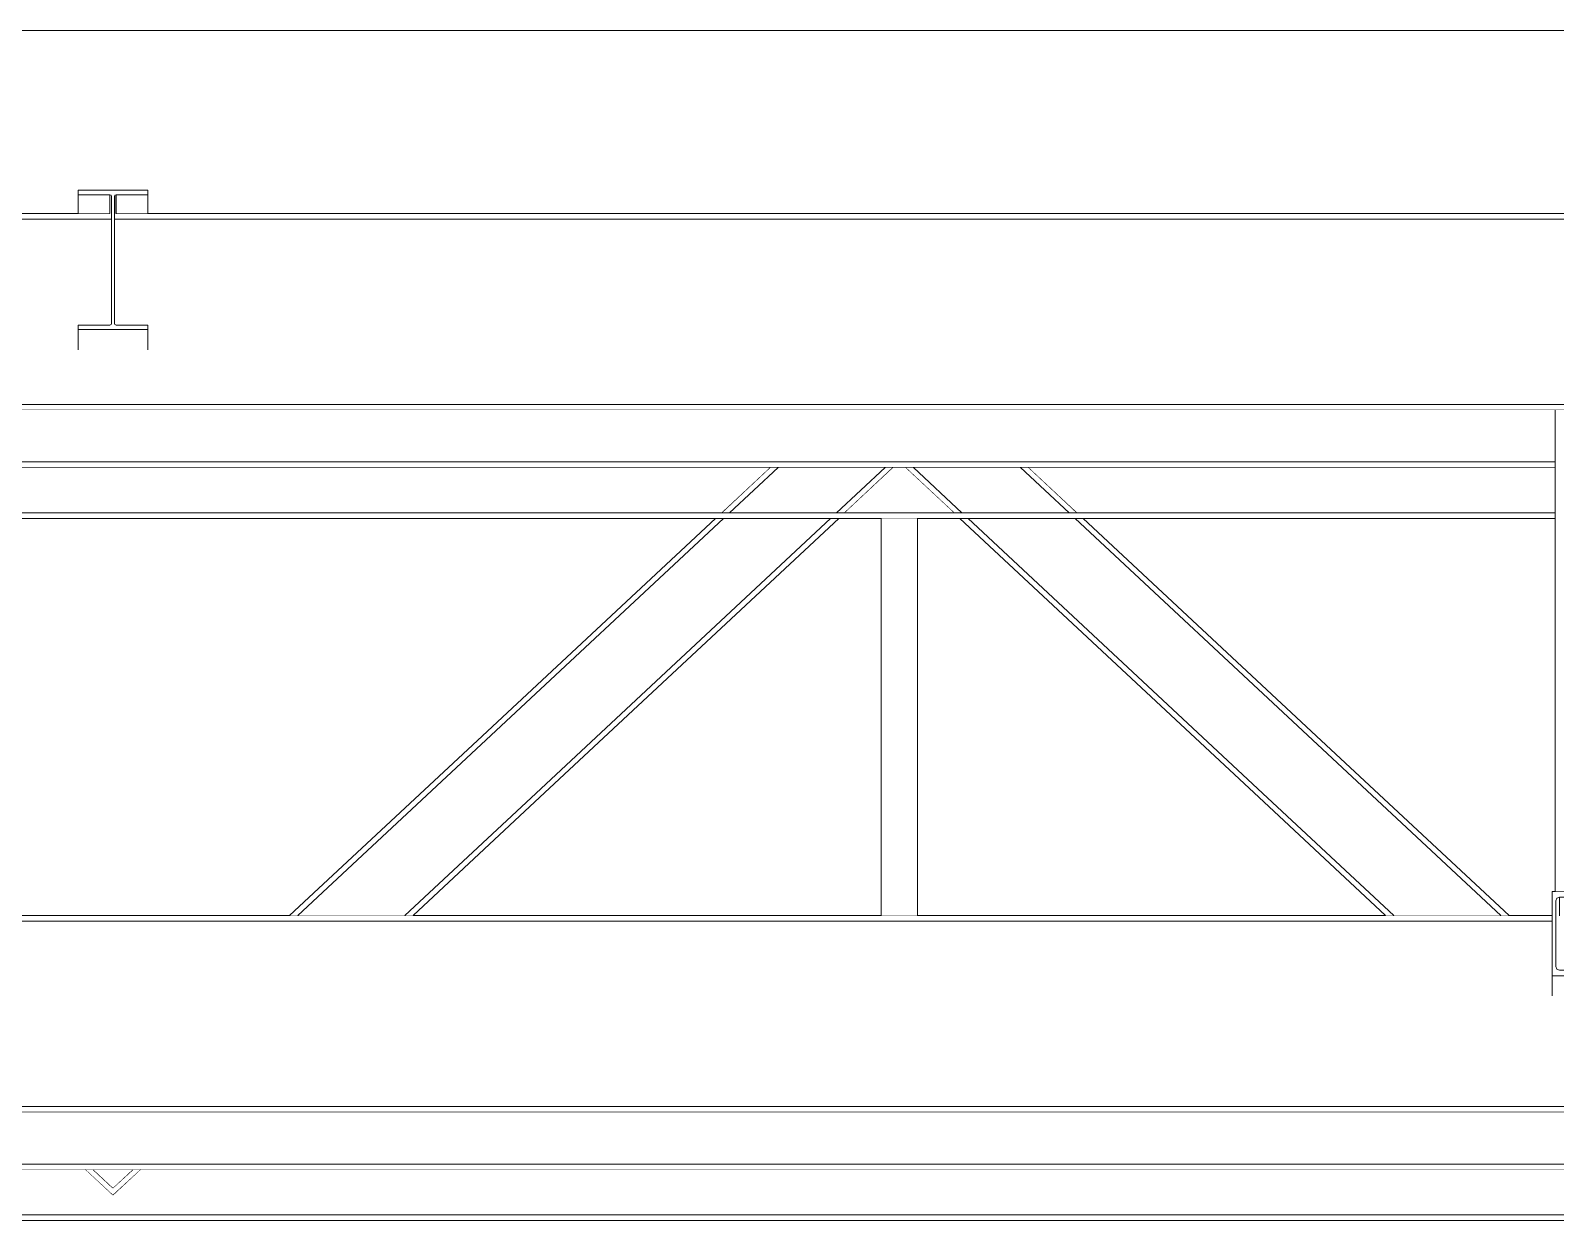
# Model space of a CAD drawing. Extents: x -3080 to 28500, y -1326 to 31609.
# Drawn here: x 19725.3 to 19996.8, y 28380.8 to 28592.6 of the extents above; entities that cross this region are included whole.
import ezdxf
from ezdxf.xclip import XClip

# ---------------------------------------------------------------- set-up
doc = ezdxf.new("R2010")
doc.units = 0
doc.header["$LTSCALE"] = 100
doc.header["$XCLIPFRAME"] = 2
doc.linetypes.add('188K-SM-07-F10-MECH-CR PIPE-Y2257103$0$X-S-FAB_SL ALL$0$Wipeout_Contour', pattern=[1, 0, -1])
for name, color, linetype in [('0-xref', 8, 'Continuous'), ('188K-SM-07-F10-MECH-CR PIPE-Y2257103$0$X-S-FAB_SL ALL$0$A-ROOF', 7, 'Continuous'), ('188K-SM-07-F10-MECH-CR PIPE-Y2257103$0$X-S-FAB_SL ALL$0$ASP_1', 1, 'Continuous'), ('188K-SM-07-F10-MECH-CR PIPE-Y2257103$0$X-S-FAB_SL ALL$0$Hattch', 7, 'Continuous'), ('188K-SM-07-F10-MECH-CR PIPE-Y2257103$0$X-S-FAB_SL ALL$0$S-TRUSS', 7, 'Continuous')]:
    doc.layers.add(name, color=color, linetype=linetype)

# ---------------------------------------------------------------- blocks, each defined once
blk = doc.blocks.new('188K-SM-07-F10-MECH-CR PIPE-Y2257103$0$X-S-FAB_SL ALL$0$剖面元素_439_3', base_point=(23061.26, -8263.06))
at = {"color": 254, "linetype": '188K-SM-07-F10-MECH-CR PIPE-Y2257103$0$X-S-FAB_SL ALL$0$Wipeout_Contour', "lineweight": 0, "ltscale": 3803858.743980569}
blk.add_wipeout([(38233.76, -6001.22), (38233.76, -6029.83), (38595.06, -6029.83), (38595.06, -6029.64), (38607.46, -6029.64), (38607.46, -6029.83), (39003.81, -6029.83), (39003.81, -6029.71), (39038.81, -6029.71), (39038.81, -6029.83), (39435.06, -6029.83), (39435.06, -6029.64), (39447.46, -6029.64), (39447.46, -6029.83), (39843.76, -6029.83), (39843.76, -6029.71), (39878.76, -6029.71), (39878.76, -6029.83), (40275.06, -6029.83), (40275.06, -6029.64), (40287.46, -6029.64), (40287.46, -6029.83), (40683.76, -6029.83), (40683.76, -6029.71), (40718.76, -6029.71), (40718.76, -6029.83), (41115.06, -6029.83), (41115.06, -6029.64), (41127.46, -6029.64), (41127.46, -6029.83), (41523.76, -6029.83), (41523.76, -6029.71), (41558.76, -6029.71), (41558.76, -6029.83), (41955.06, -6029.83), (41955.06, -6029.64), (41967.46, -6029.64), (41967.46, -6029.83), (42363.76, -6029.83), (42363.76, -6029.71), (42398.76, -6029.71), (42398.76, -6029.83), (42795.06, -6029.83), (42795.06, -6029.64), (42807.46, -6029.64), (42807.46, -6029.83), (43203.76, -6029.83), (43203.76, -6029.71), (43238.76, -6029.71), (43238.76, -6029.83), (43635.06, -6029.83), (43635.06, -6029.64), (43647.46, -6029.64), (43647.46, -6029.83), (44043.76, -6029.83), (44043.76, -6029.71), (44078.76, -6029.71), (44078.76, -6029.83), (44475.06, -6029.83), (44475.06, -6029.64), (44487.46, -6029.64), (44487.46, -6029.83), (44883.76, -6029.83), (44883.76, -6029.71), (44918.76, -6029.71), (44918.76, -6029.83), (45315.06, -6029.83), (45315.06, -6029.64), (45327.46, -6029.64), (45327.46, -6029.83), (45723.76, -6029.83), (45723.76, -6029.71), (45758.76, -6029.71), (45758.76, -6029.83), (46155.06, -6029.83), (46155.06, -6029.64), (46167.46, -6029.64), (46167.46, -6029.83), (46563.76, -6029.83), (46563.76, -6029.71), (46598.76, -6029.71), (46598.76, -6029.83), (46995.06, -6029.83), (46995.06, -6029.64), (47007.46, -6029.64), (47007.46, -6029.83), (47376.26, -6029.83), (47376.26, -6001.22)], dxfattribs=at).dxf.layer = '188K-SM-07-F10-MECH-CR PIPE-Y2257103$0$X-S-FAB_SL ALL$0$Hattch'
at = {"layer": '188K-SM-07-F10-MECH-CR PIPE-Y2257103$0$X-S-FAB_SL ALL$0$A-ROOF', "color": 6, "lineweight": 0}
blk.add_line((47418.76, -6001.22), (38233.76, -6001.22), dxfattribs=at)
blk = doc.blocks.new('188K-SM-07-F10-MECH-CR PIPE-Y2257103$0$X-S-FAB_SL ALL$0$剖面元素_763_3', base_point=(23061.26, -8263.06))
at = {"color": 254, "linetype": '188K-SM-07-F10-MECH-CR PIPE-Y2257103$0$X-S-FAB_SL ALL$0$Wipeout_Contour', "lineweight": 0, "ltscale": 344983.226971}
blk.add_wipeout([(42398.76, -6033.78), (42398.76, -6034.78), (42801.01, -6034.78), (42801.01, -6034.09), (42800.93, -6033.88), (42800.71, -6033.79), (42795.06, -6033.79), (42795.06, -6033.78)], dxfattribs=at).dxf.layer = '188K-SM-07-F10-MECH-CR PIPE-Y2257103$0$X-S-FAB_SL ALL$0$Hattch'
at = {"color": 254, "linetype": '188K-SM-07-F10-MECH-CR PIPE-Y2257103$0$X-S-FAB_SL ALL$0$Wipeout_Contour', "lineweight": 0, "ltscale": 346005.955938}
blk.add_wipeout([(42388.76, -6193.78), (43228.76, -6193.78), (43228.76, -6193.05), (43203.76, -6193.05), (43203.76, -6192.78), (42398.76, -6192.78), (42398.76, -6193.05), (42388.76, -6193.05)], dxfattribs=at).dxf.layer = '188K-SM-07-F10-MECH-CR PIPE-Y2257103$0$X-S-FAB_SL ALL$0$Hattch'
at = {"color": 254, "linetype": '188K-SM-07-F10-MECH-CR PIPE-Y2257103$0$X-S-FAB_SL ALL$0$Wipeout_Contour', "lineweight": 0, "ltscale": 346608.665863}
blk.add_wipeout([(42801.6, -6033.88), (42801.51, -6034.09), (42801.51, -6034.78), (43203.76, -6034.78), (43203.76, -6033.78), (42807.46, -6033.78), (42807.46, -6033.79), (42801.81, -6033.79)], dxfattribs=at).dxf.layer = '188K-SM-07-F10-MECH-CR PIPE-Y2257103$0$X-S-FAB_SL ALL$0$Hattch'
at = {"color": 254, "linetype": '188K-SM-07-F10-MECH-CR PIPE-Y2257103$0$X-S-FAB_SL ALL$0$Wipeout_Contour', "lineweight": 0, "ltscale": 1383802.994235166}
blk.add_wipeout([(42388.76, -6187.71), (42398.76, -6187.71), (42398.76, -6192.78), (43203.76, -6192.78), (43203.76, -6187.71), (43220.26, -6187.71), (43220.26, -6160.26), (43203.76, -6160.26), (43203.76, -6159.78), (43058.16, -6159.78), (43058.16, -6167.85), (43058.35, -6168.31), (43058.81, -6168.5), (43064.36, -6168.5), (43064.82, -6168.69), (43065.01, -6169.15), (43065.01, -6173.08), (43057.51, -6173.08), (43057.51, -6159.78), (42538.16, -6159.78), (42538.16, -6167.85), (42538.35, -6168.31), (42538.81, -6168.5), (42544.36, -6168.5), (42544.82, -6168.69), (42545.01, -6169.15), (42545.01, -6173.08), (42537.51, -6173.08), (42537.51, -6159.78), (42398.76, -6159.78), (42398.76, -6160.26), (42388.76, -6160.26)], dxfattribs=at).dxf.layer = '188K-SM-07-F10-MECH-CR PIPE-Y2257103$0$X-S-FAB_SL ALL$0$Hattch'
at = {"layer": '188K-SM-07-F10-MECH-CR PIPE-Y2257103$0$X-S-FAB_SL ALL$0$S-TRUSS', "color": 8, "lineweight": 0}
for p, q in [((42398.76, -6192.78), (43203.76, -6192.78)), ((42388.76, -6193.78), (43228.76, -6193.78))]:
    blk.add_line(p, q, dxfattribs=at)
at = {"color": 254, "linetype": '188K-SM-07-F10-MECH-CR PIPE-Y2257103$0$X-S-FAB_SL ALL$0$Wipeout_Contour', "lineweight": 0, "ltscale": 1037456.58757434}
blk.add_wipeout([(42388.76, -6035.28), (42388.76, -6062.73), (42398.76, -6062.73), (42398.76, -6067.78), (43203.76, -6067.78), (43203.76, -6062.73), (43220.26, -6062.73), (43220.26, -6035.28), (43203.76, -6035.28), (43203.76, -6034.78), (42801.51, -6034.78), (42801.51, -6053.35), (42801.6, -6053.56), (42801.81, -6053.65), (42807.46, -6053.65), (42807.46, -6058.04), (42795.06, -6058.04), (42795.06, -6053.65), (42800.71, -6053.65), (42800.93, -6053.56), (42801.01, -6053.35), (42801.01, -6034.78), (42398.76, -6034.78), (42398.76, -6035.28)], dxfattribs=at).dxf.layer = '188K-SM-07-F10-MECH-CR PIPE-Y2257103$0$X-S-FAB_SL ALL$0$Hattch'
at = {"color": 254, "linetype": '188K-SM-07-F10-MECH-CR PIPE-Y2257103$0$X-S-FAB_SL ALL$0$Wipeout_Contour', "lineweight": 0, "ltscale": 344897.164303}
blk.add_wipeout([(42538.16, -6159.78), (43057.51, -6159.78), (43057.51, -6158.78), (42544.51, -6158.78), (42544.36, -6158.84), (42538.81, -6158.84), (42538.35, -6159.03), (42538.16, -6159.49)], dxfattribs=at).dxf.layer = '188K-SM-07-F10-MECH-CR PIPE-Y2257103$0$X-S-FAB_SL ALL$0$Hattch'
at = {"layer": '188K-SM-07-F10-MECH-CR PIPE-Y2257103$0$X-S-FAB_SL ALL$0$S-TRUSS', "color": 8, "lineweight": 0}
for p, q in [((42795.06, -6033.78), (42398.76, -6033.78)), ((42801.01, -6034.78), (42398.76, -6034.78)), ((42800.71, -6033.78), (42795.06, -6033.78)), ((43203.76, -6034.78), (42801.51, -6034.78)), ((42807.46, -6033.78), (42801.81, -6033.78)), ((43203.76, -6033.78), (42807.46, -6033.78)), ((42538.16, -6159.78), (43057.51, -6159.78)), ((42544.51, -6158.78), (43057.51, -6158.78))]:
    blk.add_line(p, q, dxfattribs=at)
at = {"color": 254, "linetype": '188K-SM-07-F10-MECH-CR PIPE-Y2257103$0$X-S-FAB_SL ALL$0$Wipeout_Contour', "lineweight": 0, "ltscale": 345834.448403}
blk.add_wipeout([(42389.26, -6068.07), (42389.26, -6068.78), (43213.26, -6068.78), (43213.26, -6068.07), (43203.76, -6068.07), (43203.76, -6067.78), (42398.76, -6067.78), (42398.76, -6068.07)], dxfattribs=at).dxf.layer = '188K-SM-07-F10-MECH-CR PIPE-Y2257103$0$X-S-FAB_SL ALL$0$Hattch'
at = {"layer": '188K-SM-07-F10-MECH-CR PIPE-Y2257103$0$X-S-FAB_SL ALL$0$S-TRUSS', "color": 8, "lineweight": 0}
for p, q in [((43203.76, -6067.78), (42398.76, -6067.78)), ((43077.34, -6068.78), (42540.19, -6068.78))]:
    blk.add_line(p, q, dxfattribs=at)
blk = doc.blocks.new('188K-SM-07-F10-MECH-CR PIPE-Y2257103$0$X-S-FAB_SL ALL$0$剖面元素_766_3', base_point=(23061.26, -8263.06))
at = {"color": 254, "linetype": '188K-SM-07-F10-MECH-CR PIPE-Y2257103$0$X-S-FAB_SL ALL$0$Wipeout_Contour', "lineweight": 0, "ltscale": 172920.130461}
blk.add_wipeout([(43058.01, -6068.78), (42544.51, -6068.78), (42544.51, -6078.02), (43058.01, -6078.02)], dxfattribs=at).dxf.layer = '188K-SM-07-F10-MECH-CR PIPE-Y2257103$0$X-S-FAB_SL ALL$0$Hattch'
at = {"color": 254, "linetype": '188K-SM-07-F10-MECH-CR PIPE-Y2257103$0$X-S-FAB_SL ALL$0$Wipeout_Contour', "lineweight": 0, "ltscale": 346017.511139}
blk.add_wipeout([(42388.76, -6204.02), (43228.76, -6204.02), (43228.76, -6203.12), (43203.76, -6203.12), (43203.76, -6203.02), (42398.76, -6203.02), (42398.76, -6203.12), (42388.76, -6203.12)], dxfattribs=at).dxf.layer = '188K-SM-07-F10-MECH-CR PIPE-Y2257103$0$X-S-FAB_SL ALL$0$Hattch'
at = {"color": 254, "linetype": '188K-SM-07-F10-MECH-CR PIPE-Y2257103$0$X-S-FAB_SL ALL$0$Wipeout_Contour', "lineweight": 0, "ltscale": 172923.007702}
blk.add_wipeout([(42544.51, -6078.02), (42544.51, -6079.02), (43058.01, -6079.02), (43058.01, -6078.02)], dxfattribs=at).dxf.layer = '188K-SM-07-F10-MECH-CR PIPE-Y2257103$0$X-S-FAB_SL ALL$0$Hattch'
at = {"color": 254, "linetype": '188K-SM-07-F10-MECH-CR PIPE-Y2257103$0$X-S-FAB_SL ALL$0$Wipeout_Contour', "lineweight": 0, "ltscale": 172991.178651}
blk.add_wipeout([(42398.76, -6193.78), (42398.76, -6203.02), (43203.76, -6203.02), (43203.76, -6193.78)], dxfattribs=at).dxf.layer = '188K-SM-07-F10-MECH-CR PIPE-Y2257103$0$X-S-FAB_SL ALL$0$Hattch'
at = {"layer": '188K-SM-07-F10-MECH-CR PIPE-Y2257103$0$X-S-FAB_SL ALL$0$S-TRUSS', "color": 8, "lineweight": 0}
for p, q in [((43058.01, -6078.02), (42544.51, -6078.02)), ((43058.01, -6079.02), (42544.51, -6079.02)), ((42388.76, -6204.02), (43228.76, -6204.02)), ((42398.76, -6203.02), (43203.76, -6203.02))]:
    blk.add_line(p, q, dxfattribs=at)
blk = doc.blocks.new('188K-SM-07-F10-MECH-CR PIPE-Y2257103$0$X-S-FAB_SL ALL$0$剖面元素_1482_3', base_point=(23061.26, -8263.06))
at = {"color": 254, "linetype": '188K-SM-07-F10-MECH-CR PIPE-Y2257103$0$X-S-FAB_SL ALL$0$Wipeout_Contour', "lineweight": 0, "ltscale": 172898.217507}
blk.add_wipeout([(42801.51, -6030.74), (42801.51, -6034.09), (42801.6, -6033.88), (42801.6, -6030.53)], dxfattribs=at).dxf.layer = '188K-SM-07-F10-MECH-CR PIPE-Y2257103$0$X-S-FAB_SL ALL$0$Hattch'
at = {"color": 254, "linetype": '188K-SM-07-F10-MECH-CR PIPE-Y2257103$0$X-S-FAB_SL ALL$0$Wipeout_Contour', "lineweight": 0, "ltscale": 172910.442287}
blk.add_wipeout([(42795.06, -6058.04), (42807.46, -6058.04), (42807.46, -6054.45), (42795.06, -6054.45)], dxfattribs=at).dxf.layer = '188K-SM-07-F10-MECH-CR PIPE-Y2257103$0$X-S-FAB_SL ALL$0$Hattch'
at = {"layer": '188K-SM-07-F10-MECH-CR PIPE-Y2257103$0$X-S-FAB_SL ALL$0$S-TRUSS', "color": 2, "lineweight": 0}
for p, q in [((42795.06, -6053.65), (42795.06, -6054.45)), ((42807.46, -6054.45), (42795.06, -6054.45)), ((42807.46, -6053.65), (42807.46, -6054.45))]:
    blk.add_line(p, q, dxfattribs=at)
at = {"layer": '188K-SM-07-F10-MECH-CR PIPE-Y2257103$0$X-S-FAB_SL ALL$0$S-TRUSS', "color": 8, "lineweight": 0}
for p, q in [((42795.06, -6054.45), (42795.06, -6058.04)), ((42807.46, -6054.45), (42807.46, -6058.04))]:
    blk.add_line(p, q, dxfattribs=at)
at = {"layer": '188K-SM-07-F10-MECH-CR PIPE-Y2257103$0$X-S-FAB_SL ALL$0$S-TRUSS', "color": 2, "lineweight": 0, "flags": 128}
for points in [[(42800.93, -6053.56), (42800.71, -6053.65), (42795.06, -6053.65)], [(42801.6, -6053.56), (42801.81, -6053.65), (42807.46, -6053.65)]]:
    blk.add_lwpolyline(points, dxfattribs=at)
at = {"color": 254, "linetype": '188K-SM-07-F10-MECH-CR PIPE-Y2257103$0$X-S-FAB_SL ALL$0$Wipeout_Contour', "lineweight": 0, "ltscale": 172898.727811}
blk.add_wipeout([(42801.6, -6030.53), (42801.6, -6033.88), (42801.81, -6033.79), (42801.81, -6030.44)], dxfattribs=at).dxf.layer = '188K-SM-07-F10-MECH-CR PIPE-Y2257103$0$X-S-FAB_SL ALL$0$Hattch'
at = {"color": 254, "linetype": '188K-SM-07-F10-MECH-CR PIPE-Y2257103$0$X-S-FAB_SL ALL$0$Wipeout_Contour', "lineweight": 0, "ltscale": 172910.312861}
blk.add_wipeout([(42801.81, -6030.44), (42801.81, -6033.79), (42807.46, -6033.79), (42807.46, -6030.44)], dxfattribs=at).dxf.layer = '188K-SM-07-F10-MECH-CR PIPE-Y2257103$0$X-S-FAB_SL ALL$0$Hattch'
at = {"layer": '188K-SM-07-F10-MECH-CR PIPE-Y2257103$0$X-S-FAB_SL ALL$0$S-TRUSS', "color": 2, "lineweight": 0}
blk.add_line((42807.46, -6029.64), (42807.46, -6030.44), dxfattribs=at)
at = {"layer": '188K-SM-07-F10-MECH-CR PIPE-Y2257103$0$X-S-FAB_SL ALL$0$S-TRUSS', "color": 8, "lineweight": 0}
blk.add_line((42807.46, -6030.44), (42807.46, -6033.79), dxfattribs=at)
at = {"color": 254, "linetype": '188K-SM-07-F10-MECH-CR PIPE-Y2257103$0$X-S-FAB_SL ALL$0$Wipeout_Contour', "lineweight": 0, "ltscale": 172883.577066}
blk.add_wipeout([(42795.06, -6030.44), (42795.06, -6033.79), (42800.71, -6033.79), (42800.71, -6030.44)], dxfattribs=at).dxf.layer = '188K-SM-07-F10-MECH-CR PIPE-Y2257103$0$X-S-FAB_SL ALL$0$Hattch'
at = {"layer": '188K-SM-07-F10-MECH-CR PIPE-Y2257103$0$X-S-FAB_SL ALL$0$S-TRUSS', "color": 2, "lineweight": 0}
blk.add_line((42795.06, -6029.64), (42795.06, -6030.44), dxfattribs=at)
at = {"layer": '188K-SM-07-F10-MECH-CR PIPE-Y2257103$0$X-S-FAB_SL ALL$0$S-TRUSS', "color": 8, "lineweight": 0}
blk.add_line((42795.06, -6030.44), (42795.06, -6033.79), dxfattribs=at)
at = {"color": 254, "linetype": '188K-SM-07-F10-MECH-CR PIPE-Y2257103$0$X-S-FAB_SL ALL$0$Wipeout_Contour', "lineweight": 0, "ltscale": 172895.211116}
blk.add_wipeout([(42800.93, -6030.53), (42800.71, -6030.44), (42800.71, -6033.79), (42800.93, -6033.88)], dxfattribs=at).dxf.layer = '188K-SM-07-F10-MECH-CR PIPE-Y2257103$0$X-S-FAB_SL ALL$0$Hattch'
at = {"color": 254, "linetype": '188K-SM-07-F10-MECH-CR PIPE-Y2257103$0$X-S-FAB_SL ALL$0$Wipeout_Contour', "lineweight": 0, "ltscale": 172895.888998}
blk.add_wipeout([(42800.93, -6030.53), (42800.93, -6033.88), (42801.01, -6034.09), (42801.01, -6030.74)], dxfattribs=at).dxf.layer = '188K-SM-07-F10-MECH-CR PIPE-Y2257103$0$X-S-FAB_SL ALL$0$Hattch'
at = {"layer": '188K-SM-07-F10-MECH-CR PIPE-Y2257103$0$X-S-FAB_SL ALL$0$S-TRUSS', "color": 2, "lineweight": 0}
blk.add_line((42807.46, -6029.64), (42795.06, -6029.64), dxfattribs=at)
at = {"layer": '188K-SM-07-F10-MECH-CR PIPE-Y2257103$0$X-S-FAB_SL ALL$0$S-TRUSS', "color": 8, "lineweight": 0}
for p, q in [((42800.71, -6030.44), (42800.71, -6033.79)), ((42801.81, -6030.44), (42801.81, -6033.79))]:
    blk.add_line(p, q, dxfattribs=at)
at = {"layer": '188K-SM-07-F10-MECH-CR PIPE-Y2257103$0$X-S-FAB_SL ALL$0$S-TRUSS', "color": 2, "lineweight": 0, "flags": 128}
for points in [[(42800.93, -6030.53), (42800.71, -6030.44), (42795.06, -6030.44)], [(42800.93, -6030.53), (42801.01, -6030.74), (42801.01, -6053.35), (42800.93, -6053.56)], [(42801.6, -6030.53), (42801.51, -6030.74), (42801.51, -6053.35), (42801.6, -6053.56)], [(42807.46, -6030.44), (42801.81, -6030.44), (42801.6, -6030.53)]]:
    blk.add_lwpolyline(points, dxfattribs=at)
blk = doc.blocks.new('188K-SM-07-F10-MECH-CR PIPE-Y2257103$0$X-S-FAB_SL ALL$0$剖面元素_1495_3', base_point=(23061.26, -8263.06))
at = {"color": 254, "linetype": '188K-SM-07-F10-MECH-CR PIPE-Y2257103$0$X-S-FAB_SL ALL$0$Wipeout_Contour', "lineweight": 0, "ltscale": 174011.27858}
blk.add_wipeout([(43064.82, -6155.3), (43064.82, -6158.78), (43065.01, -6158.78), (43065.01, -6154.84)], dxfattribs=at).dxf.layer = '188K-SM-07-F10-MECH-CR PIPE-Y2257103$0$X-S-FAB_SL ALL$0$Hattch'
at = {"color": 254, "linetype": '188K-SM-07-F10-MECH-CR PIPE-Y2257103$0$X-S-FAB_SL ALL$0$Wipeout_Contour', "lineweight": 0, "ltscale": 173986.368512}
blk.add_wipeout([(43058.35, -6155.68), (43058.35, -6159.03), (43058.81, -6158.84), (43058.81, -6155.49)], dxfattribs=at).dxf.layer = '188K-SM-07-F10-MECH-CR PIPE-Y2257103$0$X-S-FAB_SL ALL$0$Hattch'
at = {"color": 254, "linetype": '188K-SM-07-F10-MECH-CR PIPE-Y2257103$0$X-S-FAB_SL ALL$0$Wipeout_Contour', "lineweight": 0, "ltscale": 174004.932806}
blk.add_wipeout([(43065.01, -6169.5), (43057.51, -6169.5), (43057.51, -6173.08), (43065.01, -6173.08)], dxfattribs=at).dxf.layer = '188K-SM-07-F10-MECH-CR PIPE-Y2257103$0$X-S-FAB_SL ALL$0$Hattch'
at = {"layer": '188K-SM-07-F10-MECH-CR PIPE-Y2257103$0$X-S-FAB_SL ALL$0$S-TRUSS', "color": 8, "lineweight": 0}
for p, q in [((43057.51, -6169.5), (43057.51, -6173.08)), ((43065.01, -6169.5), (43065.01, -6173.08))]:
    blk.add_line(p, q, dxfattribs=at)
at = {"layer": '188K-SM-07-F10-MECH-CR PIPE-Y2257103$0$X-S-FAB_SL ALL$0$S-TRUSS', "color": 2, "lineweight": 0}
blk.add_line((43065.01, -6169.5), (43057.51, -6169.5), dxfattribs=at)
at = {"layer": '188K-SM-07-F10-MECH-CR PIPE-Y2257103$0$X-S-FAB_SL ALL$0$S-TRUSS', "color": 2, "lineweight": 0, "flags": 128}
for points in [[(43058.35, -6168.31), (43058.81, -6168.5), (43064.36, -6168.5), (43064.82, -6168.69)], [(43064.82, -6168.69), (43065.01, -6169.15), (43065.01, -6169.5)]]:
    blk.add_lwpolyline(points, dxfattribs=at)
at = {"color": 254, "linetype": '188K-SM-07-F10-MECH-CR PIPE-Y2257103$0$X-S-FAB_SL ALL$0$Wipeout_Contour', "lineweight": 0, "ltscale": 173985.265739}
blk.add_wipeout([(43058.16, -6156.14), (43058.16, -6159.49), (43058.35, -6159.03), (43058.35, -6155.68)], dxfattribs=at).dxf.layer = '188K-SM-07-F10-MECH-CR PIPE-Y2257103$0$X-S-FAB_SL ALL$0$Hattch'
at = {"color": 254, "linetype": '188K-SM-07-F10-MECH-CR PIPE-Y2257103$0$X-S-FAB_SL ALL$0$Wipeout_Contour', "lineweight": 0, "ltscale": 217513.004963}
blk.add_wipeout([(43064.36, -6158.84), (43064.51, -6158.78), (43064.82, -6158.78), (43064.82, -6155.3), (43064.36, -6155.49)], dxfattribs=at).dxf.layer = '188K-SM-07-F10-MECH-CR PIPE-Y2257103$0$X-S-FAB_SL ALL$0$Hattch'
at = {"color": 254, "linetype": '188K-SM-07-F10-MECH-CR PIPE-Y2257103$0$X-S-FAB_SL ALL$0$Wipeout_Contour', "lineweight": 0, "ltscale": 173998.212825}
blk.add_wipeout([(43058.81, -6158.84), (43064.36, -6158.84), (43064.36, -6155.49), (43058.81, -6155.49)], dxfattribs=at).dxf.layer = '188K-SM-07-F10-MECH-CR PIPE-Y2257103$0$X-S-FAB_SL ALL$0$Hattch'
at = {"layer": '188K-SM-07-F10-MECH-CR PIPE-Y2257103$0$X-S-FAB_SL ALL$0$S-TRUSS', "color": 2, "lineweight": 0}
for p, q in [((43057.51, -6154.49), (43057.51, -6169.5)), ((43065.01, -6154.49), (43057.51, -6154.49))]:
    blk.add_line(p, q, dxfattribs=at)
at = {"layer": '188K-SM-07-F10-MECH-CR PIPE-Y2257103$0$X-S-FAB_SL ALL$0$S-TRUSS', "color": 8, "lineweight": 0}
for p, q in [((43065.01, -6154.84), (43065.01, -6158.78)), ((43058.81, -6155.49), (43058.81, -6158.84)), ((43064.36, -6155.49), (43064.36, -6158.84))]:
    blk.add_line(p, q, dxfattribs=at)
at = {"layer": '188K-SM-07-F10-MECH-CR PIPE-Y2257103$0$X-S-FAB_SL ALL$0$S-TRUSS', "color": 2, "lineweight": 0, "flags": 128}
for points in [[(43065.01, -6154.49), (43065.01, -6154.84), (43064.82, -6155.3)], [(43058.35, -6155.68), (43058.16, -6156.14), (43058.16, -6167.85), (43058.35, -6168.31)], [(43064.82, -6155.3), (43064.36, -6155.49), (43058.81, -6155.49), (43058.35, -6155.68)]]:
    blk.add_lwpolyline(points, dxfattribs=at)
blk = doc.blocks.new('188K-SM-07-F10-MECH-CR PIPE-Y2257103$0$X-S-FAB_SL ALL$0$剖面元素_1672_3', base_point=(23061.26, -8263.06))
at = {"color": 254, "linetype": '188K-SM-07-F10-MECH-CR PIPE-Y2257103$0$X-S-FAB_SL ALL$0$Wipeout_Contour', "lineweight": 0, "ltscale": 173374.43318}
blk.add_wipeout([(42918.2, -6079.02), (42909.58, -6087.06), (42911.05, -6087.06), (42919.67, -6079.02)], dxfattribs=at).dxf.layer = '188K-SM-07-F10-MECH-CR PIPE-Y2257103$0$X-S-FAB_SL ALL$0$Hattch'
at = {"color": 254, "linetype": '188K-SM-07-F10-MECH-CR PIPE-Y2257103$0$X-S-FAB_SL ALL$0$Wipeout_Contour', "lineweight": 0, "ltscale": 173585.440461}
blk.add_wipeout([(42964.32, -6079.02), (42962.86, -6079.02), (42971.48, -6087.06), (42972.95, -6087.06)], dxfattribs=at).dxf.layer = '188K-SM-07-F10-MECH-CR PIPE-Y2257103$0$X-S-FAB_SL ALL$0$Hattch'
at = {"color": 254, "linetype": '188K-SM-07-F10-MECH-CR PIPE-Y2257103$0$X-S-FAB_SL ALL$0$Wipeout_Contour', "lineweight": 0, "ltscale": 259492.302642}
blk.add_wipeout([(42797.8, -6204.02), (42796.33, -6204.02), (42801.26, -6208.62), (42806.2, -6204.02), (42804.73, -6204.02), (42801.26, -6207.25)], dxfattribs=at).dxf.layer = '188K-SM-07-F10-MECH-CR PIPE-Y2257103$0$X-S-FAB_SL ALL$0$Hattch'
at = {"layer": '188K-SM-07-F10-MECH-CR PIPE-Y2257103$0$X-S-FAB_SL ALL$0$S-TRUSS', "color": 8, "lineweight": 0}
for p, q in [((42801.26, -6208.62), (42796.33, -6204.02)), ((42801.26, -6207.25), (42797.8, -6204.02)), ((42804.73, -6204.02), (42801.26, -6207.25)), ((42806.2, -6204.02), (42801.26, -6208.62))]:
    blk.add_line(p, q, dxfattribs=at)
at = {"color": 254, "linetype": '188K-SM-07-F10-MECH-CR PIPE-Y2257103$0$X-S-FAB_SL ALL$0$Wipeout_Contour', "lineweight": 0, "ltscale": 173415.074939}
blk.add_wipeout([(42919.67, -6079.02), (42911.05, -6087.06), (42930.1, -6087.06), (42938.73, -6079.02)], dxfattribs=at).dxf.layer = '188K-SM-07-F10-MECH-CR PIPE-Y2257103$0$X-S-FAB_SL ALL$0$Hattch'
at = {"color": 254, "linetype": '188K-SM-07-F10-MECH-CR PIPE-Y2257103$0$X-S-FAB_SL ALL$0$Wipeout_Contour', "lineweight": 0, "ltscale": 173544.798197}
blk.add_wipeout([(42962.86, -6079.02), (42943.8, -6079.02), (42952.42, -6087.06), (42971.48, -6087.06)], dxfattribs=at).dxf.layer = '188K-SM-07-F10-MECH-CR PIPE-Y2257103$0$X-S-FAB_SL ALL$0$Hattch'
at = {"color": 254, "linetype": '188K-SM-07-F10-MECH-CR PIPE-Y2257103$0$X-S-FAB_SL ALL$0$Wipeout_Contour', "lineweight": 0, "ltscale": 173455.716541}
blk.add_wipeout([(42938.73, -6079.02), (42930.1, -6087.06), (42931.57, -6087.06), (42940.19, -6079.02)], dxfattribs=at).dxf.layer = '188K-SM-07-F10-MECH-CR PIPE-Y2257103$0$X-S-FAB_SL ALL$0$Hattch'
at = {"color": 254, "linetype": '188K-SM-07-F10-MECH-CR PIPE-Y2257103$0$X-S-FAB_SL ALL$0$Wipeout_Contour', "lineweight": 0, "ltscale": 173504.155879}
blk.add_wipeout([(42942.33, -6079.02), (42950.96, -6087.06), (42952.42, -6087.06), (42943.8, -6079.02)], dxfattribs=at).dxf.layer = '188K-SM-07-F10-MECH-CR PIPE-Y2257103$0$X-S-FAB_SL ALL$0$Hattch'
at = {"color": 254, "linetype": '188K-SM-07-F10-MECH-CR PIPE-Y2257103$0$X-S-FAB_SL ALL$0$Wipeout_Contour', "lineweight": 0, "ltscale": 173282.543142}
blk.add_wipeout([(42866.15, -6127.58), (42866.83, -6128.31), (42909.97, -6088.06), (42908.51, -6088.06)], dxfattribs=at).dxf.layer = '188K-SM-07-F10-MECH-CR PIPE-Y2257103$0$X-S-FAB_SL ALL$0$Hattch'
at = {"color": 254, "linetype": '188K-SM-07-F10-MECH-CR PIPE-Y2257103$0$X-S-FAB_SL ALL$0$Wipeout_Contour', "lineweight": 0, "ltscale": 173705.431231}
blk.add_wipeout([(42972.55, -6088.06), (43015.7, -6128.31), (43016.38, -6127.58), (42974.02, -6088.06)], dxfattribs=at).dxf.layer = '188K-SM-07-F10-MECH-CR PIPE-Y2257103$0$X-S-FAB_SL ALL$0$Hattch'
at = {"color": 254, "linetype": '188K-SM-07-F10-MECH-CR PIPE-Y2257103$0$X-S-FAB_SL ALL$0$Wipeout_Contour', "lineweight": 0, "ltscale": 173313.887027}
blk.add_wipeout([(42866.83, -6128.31), (42875.7, -6137.82), (42929.03, -6088.06), (42909.97, -6088.06)], dxfattribs=at).dxf.layer = '188K-SM-07-F10-MECH-CR PIPE-Y2257103$0$X-S-FAB_SL ALL$0$Hattch'
at = {"color": 254, "linetype": '188K-SM-07-F10-MECH-CR PIPE-Y2257103$0$X-S-FAB_SL ALL$0$Wipeout_Contour', "lineweight": 0, "ltscale": 173676.932407}
blk.add_wipeout([(42953.5, -6088.06), (43006.83, -6137.82), (43015.7, -6128.31), (42972.55, -6088.06)], dxfattribs=at).dxf.layer = '188K-SM-07-F10-MECH-CR PIPE-Y2257103$0$X-S-FAB_SL ALL$0$Hattch'
at = {"color": 254, "linetype": '188K-SM-07-F10-MECH-CR PIPE-Y2257103$0$X-S-FAB_SL ALL$0$Wipeout_Contour', "lineweight": 0, "ltscale": 173344.987724}
blk.add_wipeout([(42875.7, -6137.82), (42876.38, -6138.55), (42930.5, -6088.06), (42929.03, -6088.06)], dxfattribs=at).dxf.layer = '188K-SM-07-F10-MECH-CR PIPE-Y2257103$0$X-S-FAB_SL ALL$0$Hattch'
at = {"color": 254, "linetype": '188K-SM-07-F10-MECH-CR PIPE-Y2257103$0$X-S-FAB_SL ALL$0$Wipeout_Contour', "lineweight": 0, "ltscale": 173648.775376}
blk.add_wipeout([(42952.03, -6088.06), (43006.15, -6138.55), (43006.83, -6137.82), (42953.5, -6088.06)], dxfattribs=at).dxf.layer = '188K-SM-07-F10-MECH-CR PIPE-Y2257103$0$X-S-FAB_SL ALL$0$Hattch'
at = {"color": 254, "linetype": '188K-SM-07-F10-MECH-CR PIPE-Y2257103$0$X-S-FAB_SL ALL$0$Wipeout_Contour', "lineweight": 0, "ltscale": 173152.416783}
blk.add_wipeout([(42832.7, -6158.78), (42834.17, -6158.78), (42866.83, -6128.31), (42866.15, -6127.58)], dxfattribs=at).dxf.layer = '188K-SM-07-F10-MECH-CR PIPE-Y2257103$0$X-S-FAB_SL ALL$0$Hattch'
at = {"color": 254, "linetype": '188K-SM-07-F10-MECH-CR PIPE-Y2257103$0$X-S-FAB_SL ALL$0$Wipeout_Contour', "lineweight": 0, "ltscale": 173875.512024}
blk.add_wipeout([(43016.38, -6127.58), (43015.7, -6128.31), (43048.36, -6158.78), (43049.83, -6158.78)], dxfattribs=at).dxf.layer = '188K-SM-07-F10-MECH-CR PIPE-Y2257103$0$X-S-FAB_SL ALL$0$Hattch'
at = {"layer": '188K-SM-07-F10-MECH-CR PIPE-Y2257103$0$X-S-FAB_SL ALL$0$S-TRUSS', "color": 8, "lineweight": 0}
for p, q in [((42918.2, -6079.02), (42909.58, -6087.06)), ((42919.67, -6079.02), (42911.05, -6087.06)), ((42938.73, -6079.02), (42930.1, -6087.06)), ((42940.19, -6079.02), (42931.57, -6087.06)), ((42950.96, -6087.06), (42942.33, -6079.02)), ((42952.42, -6087.06), (42943.8, -6079.02)), ((42971.48, -6087.06), (42962.86, -6079.02)), ((42972.95, -6087.06), (42964.32, -6079.02))]:
    blk.add_line(p, q, dxfattribs=at)
at = {"color": 254, "linetype": '188K-SM-07-F10-MECH-CR PIPE-Y2257103$0$X-S-FAB_SL ALL$0$Wipeout_Contour', "lineweight": 0, "ltscale": 173183.455976}
blk.add_wipeout([(42866.83, -6128.31), (42834.17, -6158.78), (42853.22, -6158.78), (42875.7, -6137.82)], dxfattribs=at).dxf.layer = '188K-SM-07-F10-MECH-CR PIPE-Y2257103$0$X-S-FAB_SL ALL$0$Hattch'
at = {"color": 254, "linetype": '188K-SM-07-F10-MECH-CR PIPE-Y2257103$0$X-S-FAB_SL ALL$0$Wipeout_Contour', "lineweight": 0, "ltscale": 173847.4469}
blk.add_wipeout([(43006.83, -6137.82), (43029.3, -6158.78), (43048.36, -6158.78), (43015.7, -6128.31)], dxfattribs=at).dxf.layer = '188K-SM-07-F10-MECH-CR PIPE-Y2257103$0$X-S-FAB_SL ALL$0$Hattch'
at = {"layer": '188K-SM-07-F10-MECH-CR PIPE-Y2257103$0$X-S-FAB_SL ALL$0$S-TRUSS', "color": 8, "lineweight": 0}
for p, q in [((42908.51, -6088.06), (42866.15, -6127.58)), ((42909.97, -6088.06), (42866.83, -6128.31)), ((43015.7, -6128.31), (42972.55, -6088.06)), ((43016.38, -6127.58), (42974.02, -6088.06))]:
    blk.add_line(p, q, dxfattribs=at)
at = {"color": 254, "linetype": '188K-SM-07-F10-MECH-CR PIPE-Y2257103$0$X-S-FAB_SL ALL$0$Wipeout_Contour', "lineweight": 0, "ltscale": 173214.844463}
blk.add_wipeout([(42875.7, -6137.82), (42853.22, -6158.78), (42854.69, -6158.78), (42876.38, -6138.55)], dxfattribs=at).dxf.layer = '188K-SM-07-F10-MECH-CR PIPE-Y2257103$0$X-S-FAB_SL ALL$0$Hattch'
at = {"color": 254, "linetype": '188K-SM-07-F10-MECH-CR PIPE-Y2257103$0$X-S-FAB_SL ALL$0$Wipeout_Contour', "lineweight": 0, "ltscale": 173818.872373}
blk.add_wipeout([(43006.83, -6137.82), (43006.15, -6138.55), (43027.84, -6158.78), (43029.3, -6158.78)], dxfattribs=at).dxf.layer = '188K-SM-07-F10-MECH-CR PIPE-Y2257103$0$X-S-FAB_SL ALL$0$Hattch'
at = {"layer": '188K-SM-07-F10-MECH-CR PIPE-Y2257103$0$X-S-FAB_SL ALL$0$S-TRUSS', "color": 8, "lineweight": 0}
for p, q in [((42929.03, -6088.06), (42875.7, -6137.82)), ((42930.5, -6088.06), (42876.38, -6138.55)), ((43006.15, -6138.55), (42952.03, -6088.06)), ((43006.83, -6137.82), (42953.5, -6088.06)), ((42866.15, -6127.58), (42832.7, -6158.78)), ((43049.83, -6158.78), (43016.38, -6127.58)), ((42866.83, -6128.31), (42834.17, -6158.78)), ((43048.36, -6158.78), (43015.7, -6128.31)), ((42875.7, -6137.82), (42853.22, -6158.78)), ((42876.38, -6138.55), (42854.69, -6158.78)), ((43027.84, -6158.78), (43006.15, -6138.55)), ((43029.3, -6158.78), (43006.83, -6137.82))]:
    blk.add_line(p, q, dxfattribs=at)
blk = doc.blocks.new('188K-SM-07-F10-MECH-CR PIPE-Y2257103$0$X-S-FAB_SL ALL$0$剖面元素_1673_3', base_point=(23061.26, -8263.06))
at = {"color": 254, "linetype": '188K-SM-07-F10-MECH-CR PIPE-Y2257103$0$X-S-FAB_SL ALL$0$Wipeout_Contour', "lineweight": 0, "ltscale": 172925.50209}
blk.add_wipeout([(42918.2, -6079.02), (42684.32, -6079.02), (42692.95, -6087.06), (42909.58, -6087.06)], dxfattribs=at).dxf.layer = '188K-SM-07-F10-MECH-CR PIPE-Y2257103$0$X-S-FAB_SL ALL$0$Hattch'
at = {"color": 254, "linetype": '188K-SM-07-F10-MECH-CR PIPE-Y2257103$0$X-S-FAB_SL ALL$0$Wipeout_Contour', "lineweight": 0, "ltscale": 173479.936222}
blk.add_wipeout([(42940.19, -6079.02), (42931.57, -6087.06), (42950.96, -6087.06), (42942.33, -6079.02)], dxfattribs=at).dxf.layer = '188K-SM-07-F10-MECH-CR PIPE-Y2257103$0$X-S-FAB_SL ALL$0$Hattch'
at = {"color": 254, "linetype": '188K-SM-07-F10-MECH-CR PIPE-Y2257103$0$X-S-FAB_SL ALL$0$Wipeout_Contour', "lineweight": 0, "ltscale": 173765.2475}
blk.add_wipeout([(42964.32, -6079.02), (42972.95, -6087.06), (43058.01, -6087.06), (43058.01, -6079.02)], dxfattribs=at).dxf.layer = '188K-SM-07-F10-MECH-CR PIPE-Y2257103$0$X-S-FAB_SL ALL$0$Hattch'
at = {"color": 254, "linetype": '188K-SM-07-F10-MECH-CR PIPE-Y2257103$0$X-S-FAB_SL ALL$0$Wipeout_Contour', "lineweight": 0, "ltscale": 349324.283227}
blk.add_wipeout([(43203.76, -6212.06), (42416.26, -6212.06), (42416.26, -6213.06), (44026.26, -6213.06), (44026.26, -6212.06), (43238.76, -6212.06), (43238.76, -6212.87), (43203.76, -6212.87)], dxfattribs=at).dxf.layer = '188K-SM-07-F10-MECH-CR PIPE-Y2257103$0$X-S-FAB_SL ALL$0$Hattch'
at = {"color": 254, "linetype": '188K-SM-07-F10-MECH-CR PIPE-Y2257103$0$X-S-FAB_SL ALL$0$Wipeout_Contour', "lineweight": 0, "ltscale": 172928.098393}
blk.add_wipeout([(42544.51, -6087.06), (42544.51, -6088.06), (43058.01, -6088.06), (43058.01, -6087.06)], dxfattribs=at).dxf.layer = '188K-SM-07-F10-MECH-CR PIPE-Y2257103$0$X-S-FAB_SL ALL$0$Hattch'
at = {"color": 254, "linetype": '188K-SM-07-F10-MECH-CR PIPE-Y2257103$0$X-S-FAB_SL ALL$0$Wipeout_Contour', "lineweight": 0, "ltscale": 562270.178337}
blk.add_wipeout([(42416.26, -6204.02), (42416.26, -6212.06), (43203.76, -6212.06), (43203.76, -6204.02), (43086.2, -6204.02), (43081.26, -6208.62), (43076.33, -6204.02), (42806.2, -6204.02), (42801.26, -6208.62), (42796.33, -6204.02), (42526.2, -6204.02), (42521.26, -6208.62), (42516.33, -6204.02)], dxfattribs=at).dxf.layer = '188K-SM-07-F10-MECH-CR PIPE-Y2257103$0$X-S-FAB_SL ALL$0$Hattch'
at = {"layer": '188K-SM-07-F10-MECH-CR PIPE-Y2257103$0$X-S-FAB_SL ALL$0$S-TRUSS', "color": 8, "lineweight": 0}
for p, q in [((43058.01, -6087.06), (42544.51, -6087.06)), ((43058.01, -6088.06), (42544.51, -6088.06)), ((42416.26, -6212.06), (43203.76, -6212.06)), ((42416.26, -6213.06), (44026.26, -6213.06))]:
    blk.add_line(p, q, dxfattribs=at)
at = {"color": 254, "linetype": '188K-SM-07-F10-MECH-CR PIPE-Y2257103$0$X-S-FAB_SL ALL$0$Wipeout_Contour', "lineweight": 0, "ltscale": 129746.074522}
blk.add_wipeout([(42797.8, -6204.02), (42801.26, -6207.25), (42804.73, -6204.02)], dxfattribs=at).dxf.layer = '188K-SM-07-F10-MECH-CR PIPE-Y2257103$0$X-S-FAB_SL ALL$0$Hattch'
blk = doc.blocks.new('188K-SM-07-F10-MECH-CR PIPE-Y2257103$0$X-S-FAB_SL ALL$0$剖面元素_1676_3', base_point=(23061.26, -8263.06))
at = {"color": 254, "linetype": '188K-SM-07-F10-MECH-CR PIPE-Y2257103$0$X-S-FAB_SL ALL$0$Wipeout_Contour', "lineweight": 0, "ltscale": 173502.720894}
blk.add_wipeout([(42938.01, -6088.06), (42938.01, -6158.78), (42944.51, -6158.78), (42944.51, -6088.06)], dxfattribs=at).dxf.layer = '188K-SM-07-F10-MECH-CR PIPE-Y2257103$0$X-S-FAB_SL ALL$0$Hattch'
at = {"layer": '188K-SM-07-F10-MECH-CR PIPE-Y2257103$0$X-S-FAB_SL ALL$0$S-TRUSS', "color": 8, "lineweight": 0}
for p, q in [((42938.01, -6158.78), (42938.01, -6088.06)), ((42944.51, -6158.78), (42944.51, -6088.06))]:
    blk.add_line(p, q, dxfattribs=at)
blk = doc.blocks.new('188K-SM-07-F10-MECH-CR PIPE-Y2257103$0$X-S-FAB_SL ALL$0$剖面元素_1975_3', base_point=(23061.26, -8263.06))
at = {"color": 254, "linetype": '188K-SM-07-F10-MECH-CR PIPE-Y2257103$0$X-S-FAB_SL ALL$0$Wipeout_Contour', "lineweight": 0, "ltscale": 173971.323698}
blk.add_wipeout([(43058.01, -6068.78), (43058.01, -6154.49), (43064.51, -6154.49), (43064.51, -6068.78)], dxfattribs=at).dxf.layer = '188K-SM-07-F10-MECH-CR PIPE-Y2257103$0$X-S-FAB_SL ALL$0$Hattch'
at = {"layer": '188K-SM-07-F10-MECH-CR PIPE-Y2257103$0$X-S-FAB_SL ALL$0$S-TRUSS', "color": 8, "lineweight": 0}
for p, q in [((43058.01, -6154.49), (43058.01, -6068.78)), ((43064.51, -6154.49), (43064.51, -6068.78))]:
    blk.add_line(p, q, dxfattribs=at)
blk = doc.blocks.new('188K-SM-07-F10-MECH-CR PIPE-Y2257103$0$X-S-FAB_SL ALL$0$A$C2e9ab586')
at = {"layer": '188K-SM-07-F10-MECH-CR PIPE-Y2257103$0$X-S-FAB_SL ALL$0$A-ROOF', "lineweight": 0}
blk.add_blockref('188K-SM-07-F10-MECH-CR PIPE-Y2257103$0$X-S-FAB_SL ALL$0$剖面元素_439_3', (-28106.39, 285), dxfattribs=at)
at = {"layer": '188K-SM-07-F10-MECH-CR PIPE-Y2257103$0$X-S-FAB_SL ALL$0$S-TRUSS', "lineweight": 0}
blk.add_blockref('188K-SM-07-F10-MECH-CR PIPE-Y2257103$0$X-S-FAB_SL ALL$0$剖面元素_763_3', (-28106.39, 285), dxfattribs=at)
for name in ['188K-SM-07-F10-MECH-CR PIPE-Y2257103$0$X-S-FAB_SL ALL$0$剖面元素_1482_3', '188K-SM-07-F10-MECH-CR PIPE-Y2257103$0$X-S-FAB_SL ALL$0$剖面元素_766_3']:
    blk.add_blockref(name, (-28106.39, 285), dxfattribs=at)
blk.add_blockref('188K-SM-07-F10-MECH-CR PIPE-Y2257103$0$X-S-FAB_SL ALL$0$剖面元素_1495_3', (-28106.39, 285), dxfattribs=at)
blk.add_blockref('188K-SM-07-F10-MECH-CR PIPE-Y2257103$0$X-S-FAB_SL ALL$0$剖面元素_1672_3', (-28106.39, 285), dxfattribs=at)
blk.add_blockref('188K-SM-07-F10-MECH-CR PIPE-Y2257103$0$X-S-FAB_SL ALL$0$剖面元素_1673_3', (-28106.39, 285), dxfattribs=at)
for name in ['188K-SM-07-F10-MECH-CR PIPE-Y2257103$0$X-S-FAB_SL ALL$0$剖面元素_1975_3', '188K-SM-07-F10-MECH-CR PIPE-Y2257103$0$X-S-FAB_SL ALL$0$剖面元素_1676_3']:
    blk.add_blockref(name, (-28106.39, 285), dxfattribs=at)
blk = doc.blocks.new('188K-SM-07-F10-MECH-CR PIPE-Y2257103$0$X-S-FAB_SL ALL')
at = {"layer": '188K-SM-07-F10-MECH-CR PIPE-Y2257103$0$X-S-FAB_SL ALL$0$ASP_1'}
blk.add_blockref('188K-SM-07-F10-MECH-CR PIPE-Y2257103$0$X-S-FAB_SL ALL$0$A$C2e9ab586', (23632.864, -73288.977), dxfattribs=at)
blk = doc.blocks.new('188K-SM-07-F10-MECH-CR PIPE-Y2257103')
ref = blk.add_blockref('188K-SM-07-F10-MECH-CR PIPE-Y2257103$0$X-S-FAB_SL ALL', (4473.521, 99334.763))
XClip(ref).set_block_clipping_path([(-7553.4648570136, -75341.9369645483), (24026.2025623869, -67725.7696244382)])

msp = doc.modelspace()

# ---------------------------------------------------------------- block references
at = {"layer": '0-xref'}
msp.add_blockref('188K-SM-07-F10-MECH-CR PIPE-Y2257103', (0, 0), dxfattribs=at)

doc.saveas('drawing.dxf')
